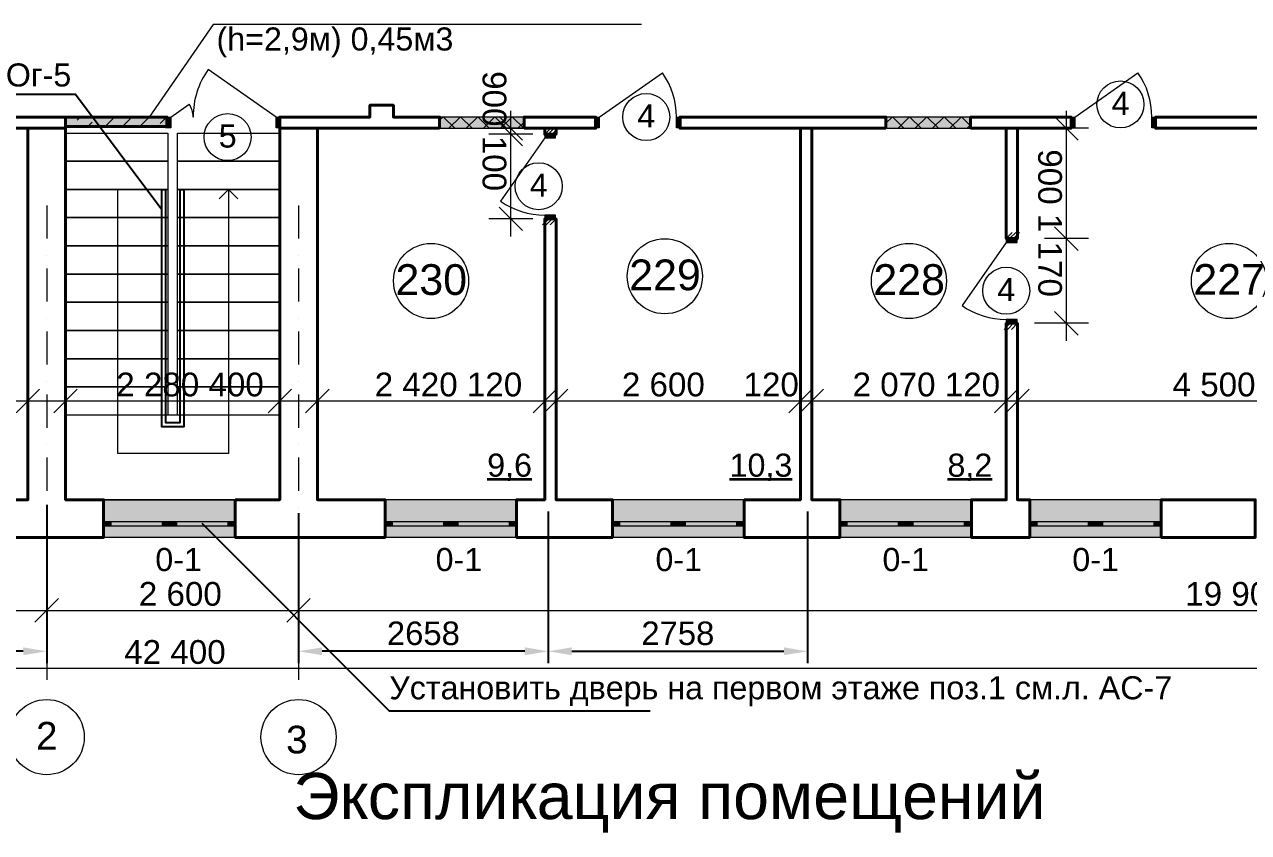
# Model space of a CAD drawing. Header units: millimetres. Extents: x 1372 to 666090, y 1285 to 31551.
# Drawn here: x 174953 to 187981, y 12656 to 21249 of the extents above; entities that cross this region are included whole.
import ezdxf

# ---------------------------------------------------------------- set-up
doc = ezdxf.new("R2010")
doc.units = ezdxf.units.MM
for name, color, linetype in [('!РАЗМЕРЫ СТЕН ДЛЯ РАСЧЕТА', 192, 'Continuous'), ('PDF _ar_note', 7, 'Continuous'), ('PDF _Аннотация - Общий', 7, 'Continuous'), ('PDF _Интерьер - Мебель', 7, 'Continuous'), ('PDF _Конструктив - Стены Несущие', 7, 'Continuous'), ('PDF _Размер - Общий', 7, 'Continuous'), ('PDF _Текст', 7, 'Continuous')]:
    doc.layers.add(name, color=color, linetype=linetype)
doc.layers.add('PDF _2D - Общий', color=7, linetype='Continuous', true_color=0x7e7e7e)
doc.styles.add('PDF Arial', font='arial.ttf')
doc.styles.get("Standard").update_dxf_attribs({"font": 'arial.ttf'})
doc.dimstyles.new('ISO-25', dxfattribs={"dimtxt": 2.5, "dimasz": 2.5, "dimexe": 1.25, "dimexo": 0.625, "dimtad": 1, "dimtxsty": 'Standard', "dimcen": 2.5, "dimadec": 0, "dimazin": 0, "dimtfac": 1, "dimtmove": 0, "dimatfit": 3, "dimfxl": 1, "dimarcsym": 0})

# ---------------------------------------------------------------- blocks, each defined once
blk = doc.blocks.new('*D13')
at = {"layer": '!РАЗМЕРЫ СТЕН ДЛЯ РАСЧЕТА', "color": 0, "lineweight": -2, "transparency": 16777216}
for p, q in [((180528, 16071), (180528, 14458)), ((183286, 16071), (183286, 14458)), ((180778, 14583), (183036, 14583))]:
    blk.add_line(p, q, dxfattribs=at)
at = {"layer": '!РАЗМЕРЫ СТЕН ДЛЯ РАСЧЕТА', "color": 0, "transparency": 16777216}
for points in [[(180778, 14625), (180778, 14542), (180528, 14583)], [(183036, 14625), (183036, 14542), (183286, 14583)]]:
    blk.add_solid(points, dxfattribs=at)
at = {"layer": 'Defpoints', "color": 0, "transparency": 16777216}
for p in [(180528, 16133), (183286, 16133), (183286, 14583)]:
    blk.add_point(p, dxfattribs=at)
at = {"layer": '!РАЗМЕРЫ СТЕН ДЛЯ РАСЧЕТА', "color": 0, "transparency": 16777216, "insert": (181907, 14773), "char_height": 250, "attachment_point": 5}
blk.add_mtext('2758', dxfattribs=at)
blk = doc.blocks.new('*D22')
at = {"layer": '!РАЗМЕРЫ СТЕН ДЛЯ РАСЧЕТА', "color": 0, "lineweight": -2, "transparency": 16777216}
for p, q in [((177870, 16052), (177870, 14458)), ((180528, 16071), (180528, 14458)), ((180278, 14583), (178120, 14583))]:
    blk.add_line(p, q, dxfattribs=at)
at = {"layer": '!РАЗМЕРЫ СТЕН ДЛЯ РАСЧЕТА', "color": 0, "transparency": 16777216}
for points in [[(178120, 14625), (178120, 14542), (177870, 14583)], [(180278, 14625), (180278, 14542), (180528, 14583)]]:
    blk.add_solid(points, dxfattribs=at)
at = {"layer": 'Defpoints', "color": 0, "transparency": 16777216}
for p in [(177870, 16114), (180528, 16133), (177870, 14583)]:
    blk.add_point(p, dxfattribs=at)
at = {"layer": '!РАЗМЕРЫ СТЕН ДЛЯ РАСЧЕТА', "color": 0, "transparency": 16777216, "insert": (179199, 14773), "char_height": 250, "attachment_point": 5}
blk.add_mtext('2658', dxfattribs=at)
blk = doc.blocks.new('*D14')
at = {"layer": '!РАЗМЕРЫ СТЕН ДЛЯ РАСЧЕТА', "color": 0, "lineweight": -2, "transparency": 16777216}
for p, q in [((172775, 16141), (172775, 14458)), ((175190, 16141), (175190, 14458)), ((174940, 14583), (173025, 14583))]:
    blk.add_line(p, q, dxfattribs=at)
at = {"layer": '!РАЗМЕРЫ СТЕН ДЛЯ РАСЧЕТА', "color": 0, "transparency": 16777216}
for points in [[(173025, 14625), (173025, 14542), (172775, 14583)], [(174940, 14625), (174940, 14542), (175190, 14583)]]:
    blk.add_solid(points, dxfattribs=at)
at = {"layer": 'Defpoints', "color": 0, "transparency": 16777216}
for p in [(172775, 16204), (175190, 16204), (172775, 14583)]:
    blk.add_point(p, dxfattribs=at)
at = {"layer": '!РАЗМЕРЫ СТЕН ДЛЯ РАСЧЕТА', "color": 0, "transparency": 16777216, "insert": (173982, 14773), "char_height": 250, "attachment_point": 5}
blk.add_mtext('2415', dxfattribs=at)

msp = doc.modelspace()

# ---------------------------------------------------------------- hatches: boundary and pattern name
at = {"layer": 'PDF _Конструктив - Стены Несущие', "true_color": 0xffffff, "transparency": 33554559}
for points in [[(175795.7, 15793.9), (175795.7, 15913.9), (175795.7, 15964), (175795.7, 16194.1), (177196.1, 16194.1), (177196.1, 15964), (177196.1, 15913.9), (177196.1, 15793.9)], [(178790.8, 15793.9), (178790.8, 15913.9), (178790.8, 15964), (178790.8, 16194.1), (180191.1, 16194.1), (180191.1, 15964), (180191.1, 15913.9), (180191.1, 15793.9)], [(181211.3, 15793.9), (181211.3, 15913.9), (181211.3, 15964), (181211.3, 16194.1), (182611.8, 16194.1), (182611.8, 15964), (182611.8, 15913.9), (182611.8, 15793.9)], [(183632, 15793.9), (183632, 15913.9), (183632, 15964), (183632, 16194.1), (185032.3, 16194.1), (185032.3, 15964), (185032.3, 15913.9), (185032.3, 15793.9)], [(185652.5, 15793.9), (185652.5, 15913.9), (185652.5, 15964), (185652.5, 16194.1), (187052.9, 16194.1), (187052.9, 15964), (187052.9, 15913.9), (187052.9, 15793.9)]]:
    msp.add_hatch(color=7, dxfattribs=at).paths.add_polyline_path(points)

# ---------------------------------------------------------------- linework, layer by layer
at = {"layer": 'PDF _2D - Общий', "color": 7, "lineweight": 20}
for points in [[(179370.9, 20230.1), (179405.9, 20265.1)], [(179533, 20145.1), (179412.9, 20265.1)], [(179469.9, 20145.1), (179589.9, 20265.1)], [(179716.9, 20145.1), (179596.8, 20265.1)], [(179653.7, 20145.1), (179773.7, 20265.1)], [(179900.7, 20145.1), (179780.7, 20265.1)], [(179837.6, 20145.1), (179957.6, 20265.1)], [(180084.6, 20145.1), (179964.6, 20265.1)], [(180021.5, 20145.1), (180141.6, 20265.1)], [(180268.6, 20145.1), (180148.6, 20265.1)], [(180205.4, 20145.1), (180271.1, 20210.8)], [(184122.1, 20200), (184187.3, 20265.1)], [(184314.3, 20145.1), (184194.2, 20265.1)], [(184251.1, 20145.1), (184371.1, 20265.1)], [(184498.1, 20145.1), (184378.1, 20265.1)], [(184435, 20145.1), (184555, 20265.1)], [(184682, 20145.1), (184562, 20265.1)], [(184618.8, 20145.1), (184738.9, 20265.1)], [(184866, 20145.1), (184745.8, 20265.1)], [(184802.8, 20145.1), (184922.8, 20265.1)], [(185022.3, 20172.6), (184929.8, 20265.1)], [(184130.3, 20145.1), (184122.1, 20153.3)], [(184986.7, 20145.1), (185022.3, 20180.8)]]:
    msp.add_lwpolyline(points, dxfattribs=at)
for points in [[(179370.9, 20265.1), (179370.9, 20145.1), (180271.1, 20145.1), (180271.1, 20265.1)], [(184122.1, 20265.1), (184122.1, 20145.1), (185022.3, 20145.1), (185022.3, 20265.1)]]:
    msp.add_lwpolyline(points, close=True, dxfattribs=at)
at = {"layer": 'PDF _2D - Общий', "color": 7, "lineweight": 35}
for points in [[(179878.3, 16412.1), (180068.1, 16412.1), (180164.1, 16412.1), (180353.9, 16412.1)], [(182458.5, 16412.1), (182838, 16412.1), (182934, 16412.1), (183123.8, 16412.1)], [(184777.2, 16412.1), (184967, 16412.1), (185063, 16412.1), (185252.8, 16412.1)]]:
    msp.add_lwpolyline(points, dxfattribs=at)
at = {"layer": 'PDF _2D - Общий', "color": 7, "lineweight": 0, "true_color": 0xffffff, "transparency": 33554559}
for points in [[(180271.1, 20265.1), (180271.1, 20145.1), (179370.9, 20265.1), (179370.9, 20145.1)], [(185022.3, 20265.1), (185022.3, 20145.1), (184122.1, 20265.1), (184122.1, 20145.1)]]:
    msp.add_solid(points, dxfattribs=at)
at = {"layer": 'PDF _ar_note', "lineweight": 0}
msp.add_lwpolyline([(181520.9, 21249.1), (176962.2, 21249.1), (176279.7, 20265.1)], dxfattribs=at)
at = {"layer": 'PDF _Аннотация - Общий', "lineweight": 20}
for points in [[(176480.1, 19794.9), (175389.9, 19794.9), (175389.9, 20095.1), (176480.1, 20095.1)], [(177670.4, 19794.9), (176580.2, 19794.9), (176580.2, 20095.1), (177670.4, 20095.1)], [(176480.1, 19494.9), (175389.9, 19494.9), (175389.9, 19794.9), (176480.1, 19794.9)], [(177670.4, 19494.9), (176580.2, 19494.9), (176580.2, 19794.9), (177670.4, 19794.9)], [(176480.1, 19194.9), (175389.9, 19194.9), (175389.9, 19494.9), (176480.1, 19494.9)], [(177670.4, 19194.9), (176580.2, 19194.9), (176580.2, 19494.9), (177670.4, 19494.9)], [(176480.1, 18894.7), (175389.9, 18894.7), (175389.9, 19194.9), (176480.1, 19194.9)], [(177670.4, 18894.7), (176580.2, 18894.7), (176580.2, 19194.9), (177670.4, 19194.9)], [(176480.1, 18594.7), (175389.9, 18594.7), (175389.9, 18894.7), (176480.1, 18894.7)], [(177670.4, 18594.7), (176580.2, 18594.7), (176580.2, 18894.7), (177670.4, 18894.7)], [(176480.1, 18294.6), (175389.9, 18294.6), (175389.9, 18594.7), (176480.1, 18594.7)], [(177670.4, 18294.6), (176580.2, 18294.6), (176580.2, 18594.7), (177670.4, 18594.7)], [(176480.1, 17994.6), (175389.9, 17994.6), (175389.9, 18294.6), (176480.1, 18294.6)], [(177670.4, 17994.6), (176580.2, 17994.6), (176580.2, 18294.6), (177670.4, 18294.6)], [(176480.1, 17694.4), (175389.9, 17694.4), (175389.9, 17994.6), (176480.1, 17994.6)], [(177670.4, 17694.4), (176580.2, 17694.4), (176580.2, 17994.6), (177670.4, 17994.6)], [(176480.1, 17394.4), (175389.9, 17394.4), (175389.9, 17694.4), (176480.1, 17694.4)], [(177670.4, 17394.4), (176580.2, 17394.4), (176580.2, 17694.4), (177670.4, 17694.4)], [(176480.1, 17094.3), (175389.9, 17094.3), (175389.9, 17394.4), (176480.1, 17394.4)], [(177670.4, 17094.3), (176580.2, 17094.3), (176580.2, 17394.4), (177670.4, 17394.4)], [(175389.9, 16194.1), (177670.4, 16194.1), (177670.4, 17094.3), (175389.9, 17094.3)]]:
    msp.add_lwpolyline(points, close=True, dxfattribs=at)
for points in [[(180491.1, 20082.6), (180555.5, 20146.9)], [(180527.5, 20082.6), (180591.9, 20146.9)], [(180569.6, 20082.6), (180634, 20146.9)], [(175389.9, 19194.9), (175389.9, 19494.9)], [(175389.9, 19494.9), (176480.1, 19494.9)], [(177125.3, 19494.9), (177125.3, 16688.3), (175946.8, 16688.3), (175946.8, 19494.9)], [(176480.1, 19494.9), (176480.1, 19194.9)], [(176580.2, 19194.9), (176580.2, 19494.9)], [(176580.2, 19494.9), (177670.4, 19494.9)], [(177025.3, 19394.9), (177125.3, 19494.9), (177225.3, 19394.9)], [(177670.4, 19494.9), (177670.4, 19194.9)], [(175189.8, 19325.3), (175189.8, 18972.4)], [(177870.5, 19325.3), (177870.5, 18972.4)], [(176480.1, 19194.9), (175389.9, 19194.9)], [(177670.4, 19194.9), (176580.2, 19194.9)], [(180468.4, 19118), (180532.8, 19182.3)], [(180504.8, 19118), (180569.1, 19182.3)], [(180546.9, 19118), (180611.3, 19182.3)], [(185402.4, 18971.8), (185466.8, 19036.1)], [(185438.8, 18971.8), (185503.1, 19036.1)], [(185480.9, 18971.8), (185545.3, 19036.1)], [(175189.8, 18796), (175189.8, 18796)], [(177870.5, 18796), (177870.5, 18796)], [(175189.8, 18654.9), (175189.8, 18302)], [(177870.5, 18654.9), (177870.5, 18302)], [(175189.8, 18125.5), (175189.8, 18125.5)], [(177870.5, 18125.5), (177870.5, 18125.5)], [(175189.8, 17984.4), (175189.8, 17631.5)], [(177870.5, 17984.4), (177870.5, 17631.5)], [(185379.6, 18007.2), (185443.9, 18071.5)], [(185415.9, 18007.2), (185480.3, 18071.5)], [(185458.1, 18007.2), (185522.4, 18071.5)], [(175189.8, 17455.1), (175189.8, 17455.1)], [(177870.5, 17455.1), (177870.5, 17455.1)], [(175189.8, 17313.9), (175189.8, 16961.1)], [(177870.5, 17313.9), (177870.5, 16961.1)], [(175189.8, 16784.7), (175189.8, 16784.7)], [(177870.5, 16784.7), (177870.5, 16784.7)], [(175189.8, 16643.4), (175189.8, 16290.7)], [(177870.5, 16643.4), (177870.5, 16290.7)], [(175189.8, 16114.2), (175189.8, 16114.2)], [(177870.5, 16114.2), (177870.5, 16114.2)], [(175189.8, 15973), (175189.8, 15620.1)], [(177870.5, 15973), (177870.5, 15620.1)], [(175189.8, 15443.8), (175189.8, 15443.8)], [(177870.5, 15443.8), (177870.5, 15443.8)], [(175189.8, 15302.6), (175189.8, 14949.7)], [(177870.5, 15302.6), (177870.5, 14949.7)], [(175189.8, 14773.2), (175189.8, 14773.2)], [(177870.5, 14773.2), (177870.5, 14773.2)], [(175189.8, 14632.1), (175189.8, 14279.2)], [(177870.5, 14632.1), (177870.5, 14279.2)], [(175189.8, 14102.8), (175189.8, 14102.8)], [(177870.5, 14102.8), (177870.5, 14102.8)]]:
    msp.add_lwpolyline(points, dxfattribs=at)
for centre in [(175189.8, 13670.6), (177870.5, 13670.6)]:
    msp.add_circle(centre, 400.1, dxfattribs=at)
at = {"layer": 'PDF _Интерьер - Мебель', "lineweight": 15}
for centre, radius in [((186618.5, 20398.6), 250), ((181570.8, 20265.1), 250), ((177115.5, 20052), 250), ((180426.2, 19528.7), 250.1), ((185402.4, 18418.4), 250.1)]:
    msp.add_circle(centre, radius, dxfattribs=at)
at = {"layer": 'PDF _Интерьер - Мебель', "lineweight": 20}
for centre, radius in [((179280.9, 18521.6), 399.7), ((181768.6, 18571.7), 399.7), ((184367.2, 18521.7), 399.6), ((187773.1, 18521.7), 399.6)]:
    msp.add_circle(centre, radius, dxfattribs=at)
at = {"layer": 'PDF _Конструктив - Стены Несущие', "color": 7, "lineweight": 0, "true_color": 0xffffff}
msp.add_lwpolyline([(176907.8, 20771.2, 0.1539041), (176748.2, 20265.1, 0.1538684), (176705.2, 20401.6)], format="xyb", dxfattribs=at)
at = {"layer": 'PDF _Конструктив - Стены Несущие', "lineweight": 20}
for points in [[(177630.4, 20265.1), (176907.8, 20771.2)], [(181071.3, 20265.1), (181743.2, 20735.6)], [(186132.6, 20265.1), (186804.5, 20735.6)], [(176510.2, 20265.1), (176705.2, 20401.6)], [(180491.1, 20042.6), (180020.8, 19370.6)], [(185402.4, 18931.8), (184932, 18260)], [(177196.1, 16194.1), (175795.7, 16194.1)], [(180191.1, 16194.1), (178790.8, 16194.1)], [(182611.8, 16194.1), (181211.3, 16194.1)], [(185032.3, 16194.1), (183632, 16194.1)], [(187052.9, 16194.1), (185652.5, 16194.1)], [(175795.7, 15964), (175870.7, 15964), (175870.7, 15913.9), (175795.7, 15913.9)], [(175870.7, 15964), (176420.9, 15964)], [(176420.9, 15913.9), (175870.7, 15913.9)], [(176570.9, 15964), (177121.1, 15964)], [(177121.1, 15913.9), (176570.9, 15913.9)], [(177196.1, 15913.9), (177121.1, 15913.9), (177121.1, 15964), (177196.1, 15964)], [(178790.8, 15964), (178865.7, 15964), (178865.7, 15913.9), (178790.8, 15913.9)], [(178865.7, 15964), (179415.9, 15964)], [(179415.9, 15913.9), (178865.7, 15913.9)], [(179565.9, 15964), (180116.1, 15964)], [(180116.1, 15913.9), (179565.9, 15913.9)], [(180191.1, 15913.9), (180116.1, 15913.9), (180116.1, 15964), (180191.1, 15964)], [(181211.3, 15964), (181286.4, 15964), (181286.4, 15913.9), (181211.3, 15913.9)], [(181286.4, 15964), (181836.5, 15964)], [(181836.5, 15913.9), (181286.4, 15913.9)], [(181986.5, 15964), (182536.7, 15964)], [(182536.7, 15913.9), (181986.5, 15913.9)], [(182611.8, 15913.9), (182536.7, 15913.9), (182536.7, 15964), (182611.8, 15964)], [(183632, 15964), (183707, 15964), (183707, 15913.9), (183632, 15913.9)], [(183707, 15964), (184257.2, 15964)], [(184257.2, 15913.9), (183707, 15913.9)], [(184407.2, 15964), (184957.3, 15964)], [(184957.3, 15913.9), (184407.2, 15913.9)], [(185032.3, 15913.9), (184957.3, 15913.9), (184957.3, 15964), (185032.3, 15964)], [(185652.5, 15964), (185727.5, 15964), (185727.5, 15913.9), (185652.5, 15913.9)], [(185727.5, 15964), (186277.7, 15964)], [(186277.7, 15913.9), (185727.5, 15913.9)], [(186427.7, 15964), (186977.8, 15964)], [(186977.8, 15913.9), (186427.7, 15913.9)], [(187052.9, 15913.9), (186977.8, 15913.9), (186977.8, 15964), (187052.9, 15964)], [(177196.1, 15793.9), (175795.7, 15793.9)], [(180191.1, 15793.9), (178790.8, 15793.9)], [(182611.8, 15793.9), (181211.3, 15793.9)], [(185032.3, 15793.9), (183632, 15793.9)], [(187052.9, 15793.9), (185652.5, 15793.9)]]:
    msp.add_lwpolyline(points, dxfattribs=at)
at = {"layer": 'PDF _Конструктив - Стены Несущие', "lineweight": 25}
for points in [[(176414.6, 19276.4), (175495.3, 20505), (174715.1, 20505)], [(176839.6, 15944.7), (178835.8, 13948.7), (181614.5, 13948.7)]]:
    msp.add_lwpolyline(points, dxfattribs=at)
at = {"layer": 'PDF _Конструктив - Стены Несущие', "lineweight": 40}
for points in [[(174089.5, 20265.1), (174089.5, 20145.1), (175389.9, 20145.1), (175389.9, 20265.1), (174669.7, 20265.1), (174669.7, 20390.1), (174419.6, 20390.1), (174419.6, 20265.1)], [(179370.9, 20145.1), (179370.9, 20265.1), (178880.8, 20265.1), (178880.8, 20390.1), (178630.7, 20390.1), (178630.7, 20265.1), (177670.4, 20265.1), (177670.4, 20150.1), (177670.4, 20145.1)], [(175389.9, 20165.1), (176470.1, 20165.1), (176470.1, 20265.1), (175389.9, 20265.1)], [(180271.1, 20145.1), (180271.1, 20265.1), (181031.3, 20265.1), (181031.3, 20150.1), (181031.3, 20145.1)], [(184122.1, 20145.1), (184122.1, 20265.1), (181931.6, 20265.1), (181931.6, 20150.1), (181931.6, 20145.1)], [(185022.3, 20145.1), (185022.3, 20265.1), (186092.6, 20265.1), (186092.6, 20150.1), (186092.6, 20145.1)], [(191994.1, 20145.1), (191994.1, 20150.1), (191994.1, 20265.1), (186992.9, 20265.1), (186992.9, 20150.1), (186992.9, 20145.1)], [(174449.6, 16194.1), (174449.6, 15964), (174449.6, 15913.9), (174449.6, 15793.9), (175795.7, 15793.9), (175795.7, 15913.9), (175795.7, 15964), (175795.7, 16194.1), (175389.9, 16194.1), (175389.9, 20145.1), (174989.8, 20145.1), (174989.8, 16194.1)], [(177196.1, 16194.1), (177196.1, 15964), (177196.1, 15913.9), (177196.1, 15793.9), (178790.8, 15793.9), (178790.8, 15913.9), (178790.8, 15964), (178790.8, 16194.1), (178070.5, 16194.1), (178070.5, 20145.1), (177670.4, 20145.1), (177670.4, 16194.1)], [(180491.1, 20145.1), (180491.1, 20082.6), (180606.2, 20082.6), (180611.3, 20082.6), (180611.3, 20145.1)], [(182611.8, 16194.1), (182611.8, 15964), (182611.8, 15913.9), (182611.8, 15793.9), (183632, 15793.9), (183632, 15913.9), (183632, 15964), (183632, 16194.1), (183331.9, 16194.1), (183331.9, 20145.1), (183211.9, 20145.1), (183211.9, 16194.1)], [(185402.4, 20145.1), (185402.4, 18971.8), (185517.5, 18971.8), (185522.4, 18971.8), (185522.4, 20145.1)], [(180191.1, 15964), (180191.1, 15913.9), (180191.1, 15793.9), (181211.3, 15793.9), (181211.3, 15913.9), (181211.3, 15964), (181211.3, 16194.1), (180611.3, 16194.1), (180611.3, 19182.3), (180606.2, 19182.3), (180491.1, 19182.3), (180491.1, 16194.1), (180191.1, 16194.1)], [(185032.3, 15964), (185032.3, 15913.9), (185032.3, 15793.9), (185652.5, 15793.9), (185652.5, 15913.9), (185652.5, 15964), (185652.5, 16194.1), (185522.4, 16194.1), (185522.4, 18071.5), (185517.5, 18071.5), (185402.4, 18071.5), (185402.4, 16194.1), (185032.3, 16194.1)], [(188053.1, 15913.9), (188053.1, 15793.9), (187052.9, 15793.9), (187052.9, 15913.9), (187052.9, 15964), (187052.9, 16194.1), (188053.1, 16194.1), (188053.1, 15964)]]:
    msp.add_lwpolyline(points, close=True, dxfattribs=at)
at = {"layer": 'PDF _Конструктив - Стены Несущие', "lineweight": 5}
for points in [[(175512.3, 20233.2), (175544.2, 20265.1)], [(175628, 20165.1), (175675, 20212)], [(175811.9, 20165.1), (175908.4, 20261.5)], [(175995.8, 20165.1), (176095.8, 20265.1)], [(176179.7, 20165.1), (176279.7, 20265.1)], [(176396.4, 20197.8), (176463.6, 20265.1)]]:
    msp.add_lwpolyline(points, dxfattribs=at)
at = {"layer": 'PDF _Конструктив - Стены Несущие', "lineweight": 40}
for points in [[(176470.1, 20150.1), (176470.1, 20265.1), (176470.1, 20150.1), (176470.1, 20145.1)], [(177670.4, 20265.1), (177670.4, 20150.1)], [(181031.3, 20265.1), (181031.3, 20150.1)], [(181931.6, 20265.1), (181931.6, 20150.1)], [(186092.6, 20265.1), (186092.6, 20150.1)], [(186992.9, 20265.1), (186992.9, 20150.1)], [(180491.1, 20082.6), (180606.2, 20082.6)], [(180491.1, 19182.3), (180606.2, 19182.3)], [(185402.4, 18971.8), (185517.5, 18971.8)], [(185402.4, 18071.5), (185517.5, 18071.5)], [(175795.7, 15913.9), (175795.7, 15964)], [(177196.1, 15913.9), (177196.1, 15964)], [(178790.8, 15913.9), (178790.8, 15964)], [(180191.1, 15913.9), (180191.1, 15964)], [(181211.3, 15913.9), (181211.3, 15964)], [(182611.8, 15913.9), (182611.8, 15964)], [(183632, 15913.9), (183632, 15964)], [(185032.3, 15913.9), (185032.3, 15964)], [(185652.5, 15913.9), (185652.5, 15964)], [(187052.9, 15913.9), (187052.9, 15964)]]:
    msp.add_lwpolyline(points, dxfattribs=at)
at = {"layer": 'PDF _Конструктив - Стены Несущие', "lineweight": 20}
for points in [[(176470.1, 20265.1), (176510.2, 20265.1), (176510.2, 20150.1), (176470.1, 20150.1)], [(177670.4, 20150.1), (177630.4, 20150.1), (177630.4, 20265.1), (177670.4, 20265.1)], [(181031.3, 20265.1), (181071.3, 20265.1), (181071.3, 20150.1), (181031.3, 20150.1)], [(181931.6, 20150.1), (181891.6, 20150.1), (181891.6, 20265.1), (181931.6, 20265.1)], [(186092.6, 20265.1), (186132.6, 20265.1), (186132.6, 20150.1), (186092.6, 20150.1)], [(186992.9, 20150.1), (186952.9, 20150.1), (186952.9, 20265.1), (186992.9, 20265.1)], [(180491.1, 20082.6), (180491.1, 20042.6), (180606.2, 20042.6), (180606.2, 20082.6)], [(180606.2, 19182.3), (180606.2, 19222.3), (180491.1, 19222.3), (180491.1, 19182.3)], [(185402.4, 18971.8), (185402.4, 18931.8), (185517.5, 18931.8), (185517.5, 18971.8)], [(185517.5, 18071.5), (185517.5, 18111.5), (185402.4, 18111.5), (185402.4, 18071.5)], [(176495.9, 15964), (176570.9, 15964), (176570.9, 15913.9), (176495.9, 15913.9), (176420.9, 15913.9), (176420.9, 15964)], [(179490.9, 15964), (179565.9, 15964), (179565.9, 15913.9), (179490.9, 15913.9), (179415.9, 15913.9), (179415.9, 15964)], [(181911.6, 15964), (181986.5, 15964), (181986.5, 15913.9), (181911.6, 15913.9), (181836.5, 15913.9), (181836.5, 15964)], [(184332.1, 15964), (184407.2, 15964), (184407.2, 15913.9), (184332.1, 15913.9), (184257.2, 15913.9), (184257.2, 15964)], [(186352.7, 15964), (186427.7, 15964), (186427.7, 15913.9), (186352.7, 15913.9), (186277.7, 15913.9), (186277.7, 15964)]]:
    msp.add_lwpolyline(points, close=True, dxfattribs=at)
at = {"layer": 'PDF _Конструктив - Стены Несущие', "lineweight": 25}
msp.add_lwpolyline([(176454.6, 16972), (176414.6, 16972), (176414.6, 19494.9), (176454.6, 19494.9), (176454.6, 17016.1), (176608.8, 17016.1), (176608.8, 19494.9), (176648.8, 19494.9), (176648.8, 16972)], close=True, dxfattribs=at)
at = {"layer": 'PDF _Конструктив - Стены Несущие', "color": 7, "lineweight": 0, "true_color": 0xffffff}
for centre, radius, start, end in [((181070.7, 20265), 820.8, 0.00909, 34.98316), ((186132, 20265), 820.8, 0.00909, 34.98316), ((180491.2, 20042.6), 820.3, 235.00478, 269.99592), ((185402.4, 18931.2), 819.6, 234.97824, 270.00007)]:
    msp.add_arc(centre, radius, start, end, dxfattribs=at)
at = {"layer": 'PDF _Конструктив - Стены Несущие', "color": 7, "lineweight": 0, "true_color": 0xffffff, "transparency": 33554559}
for points in [[(175389.9, 20165.1), (175389.9, 20265.1), (176470.1, 20165.1), (176470.1, 20265.1)], [(176470.1, 20265.1), (176510.2, 20265.1), (176470.1, 20150.1), (176510.2, 20150.1)], [(177670.4, 20150.1), (177630.4, 20150.1), (177670.4, 20265.1), (177630.4, 20265.1)], [(181031.3, 20265.1), (181071.3, 20265.1), (181031.3, 20150.1), (181071.3, 20150.1)], [(181931.6, 20150.1), (181891.6, 20150.1), (181931.6, 20265.1), (181891.6, 20265.1)], [(186092.6, 20265.1), (186132.6, 20265.1), (186092.6, 20150.1), (186132.6, 20150.1)], [(186992.9, 20150.1), (186952.9, 20150.1), (186992.9, 20265.1), (186952.9, 20265.1)], [(180491.1, 20082.6), (180606.2, 20082.6), (180491.1, 20042.6), (180606.2, 20042.6)], [(180606.2, 19182.3), (180491.1, 19182.3), (180606.2, 19222.3), (180491.1, 19222.3)], [(185402.4, 18971.8), (185517.5, 18971.8), (185402.4, 18931.8), (185517.5, 18931.8)], [(185517.5, 18071.5), (185402.4, 18071.5), (185517.5, 18111.5), (185402.4, 18111.5)], [(175795.7, 15964), (175870.7, 15964), (175795.7, 15913.9), (175870.7, 15913.9)], [(176420.9, 15913.9), (175870.7, 15913.9), (176420.9, 15964), (175870.7, 15964)], [(176495.9, 15913.9), (176420.9, 15913.9), (176495.9, 15964), (176420.9, 15964)], [(176495.9, 15964), (176570.9, 15964), (176495.9, 15913.9), (176570.9, 15913.9)], [(177121.1, 15913.9), (176570.9, 15913.9), (177121.1, 15964), (176570.9, 15964)], [(177196.1, 15913.9), (177121.1, 15913.9), (177196.1, 15964), (177121.1, 15964)], [(178790.8, 15964), (178865.7, 15964), (178790.8, 15913.9), (178865.7, 15913.9)], [(179415.9, 15913.9), (178865.7, 15913.9), (179415.9, 15964), (178865.7, 15964)], [(179490.9, 15913.9), (179415.9, 15913.9), (179490.9, 15964), (179415.9, 15964)], [(179490.9, 15964), (179565.9, 15964), (179490.9, 15913.9), (179565.9, 15913.9)], [(180116.1, 15913.9), (179565.9, 15913.9), (180116.1, 15964), (179565.9, 15964)], [(180191.1, 15913.9), (180116.1, 15913.9), (180191.1, 15964), (180116.1, 15964)], [(181211.3, 15964), (181286.4, 15964), (181211.3, 15913.9), (181286.4, 15913.9)], [(181836.5, 15913.9), (181286.4, 15913.9), (181836.5, 15964), (181286.4, 15964)], [(181911.6, 15913.9), (181836.5, 15913.9), (181911.6, 15964), (181836.5, 15964)], [(181911.6, 15964), (181986.5, 15964), (181911.6, 15913.9), (181986.5, 15913.9)], [(182536.7, 15913.9), (181986.5, 15913.9), (182536.7, 15964), (181986.5, 15964)], [(182611.8, 15913.9), (182536.7, 15913.9), (182611.8, 15964), (182536.7, 15964)], [(183632, 15964), (183707, 15964), (183632, 15913.9), (183707, 15913.9)], [(184257.2, 15913.9), (183707, 15913.9), (184257.2, 15964), (183707, 15964)], [(184332.1, 15913.9), (184257.2, 15913.9), (184332.1, 15964), (184257.2, 15964)], [(184332.1, 15964), (184407.2, 15964), (184332.1, 15913.9), (184407.2, 15913.9)], [(184957.3, 15913.9), (184407.2, 15913.9), (184957.3, 15964), (184407.2, 15964)], [(185032.3, 15913.9), (184957.3, 15913.9), (185032.3, 15964), (184957.3, 15964)], [(185652.5, 15964), (185727.5, 15964), (185652.5, 15913.9), (185727.5, 15913.9)], [(186277.7, 15913.9), (185727.5, 15913.9), (186277.7, 15964), (185727.5, 15964)], [(186352.7, 15913.9), (186277.7, 15913.9), (186352.7, 15964), (186277.7, 15964)], [(186352.7, 15964), (186427.7, 15964), (186352.7, 15913.9), (186427.7, 15913.9)], [(186977.8, 15913.9), (186427.7, 15913.9), (186977.8, 15964), (186427.7, 15964)], [(187052.9, 15913.9), (186977.8, 15913.9), (187052.9, 15964), (186977.8, 15964)]]:
    msp.add_solid(points, dxfattribs=at)
at = {"layer": 'PDF _Размер - Общий', "lineweight": 5}
for points in [[(180129, 18994.8), (180129, 19182.3), (180129, 20082.6), (180129, 20145.1), (180129, 20332.6)], [(186042.6, 17884), (186042.6, 18071.5), (186042.6, 18971.8), (186042.6, 20145.1), (186042.6, 20332.6)], [(180003.9, 20270.1), (180253.9, 20020)], [(180253.9, 19957.5), (180003.9, 20207.6)], [(186167.7, 20020), (185917.6, 20270.1)], [(180363.3, 20145.1), (179894.5, 20145.1)], [(180363.3, 20082.6), (179894.5, 20082.6)], [(186277.1, 20145.1), (185808.2, 20145.1)], [(180003.9, 19307.4), (180253.9, 19057.3)], [(180363.3, 19182.3), (179894.5, 19182.3)], [(185917.6, 19096.9), (186167.7, 18846.8)], [(186277.1, 18971.8), (185808.2, 18971.8)], [(185917.6, 18196.6), (186167.7, 17946.6)], [(186277.1, 18071.5), (185702.6, 18071.5)]]:
    msp.add_lwpolyline(points, dxfattribs=at)
at = {"layer": 'PDF _Размер - Общий', "lineweight": 20}
for points in [[(174989.8, 17010.8), (174989.8, 17479.6)], [(175389.9, 17010.8), (175389.9, 17479.6)], [(177670.4, 17010.8), (177670.4, 17479.6)], [(178070.5, 17010.8), (178070.5, 17479.6)], [(180491.1, 17010.8), (180491.1, 17479.6)], [(180611.3, 17010.8), (180611.3, 17479.6)], [(183211.9, 17010.8), (183211.9, 17479.6)], [(183331.9, 17010.8), (183331.9, 17479.6)], [(185402.4, 17010.8), (185402.4, 17479.6)], [(185522.4, 17010.8), (185522.4, 17479.6)], [(175114.8, 17370.2), (174864.7, 17120.2)], [(175514.9, 17370.2), (175264.8, 17120.2)], [(177795.5, 17370.2), (177545.4, 17120.2)], [(178195.6, 17370.2), (177945.5, 17120.2)], [(180366.2, 17120.2), (180616.2, 17370.2)], [(180736.2, 17370.2), (180486.2, 17120.2)], [(183086.9, 17120.2), (183336.9, 17370.2)], [(183457, 17370.2), (183206.9, 17120.2)], [(185277.4, 17120.2), (185527.5, 17370.2)], [(185647.5, 17370.2), (185397.5, 17120.2)], [(170862.9, 17245.2), (172729.2, 17245.2), (172849.2, 17245.2), (174989.8, 17245.2), (175389.9, 17245.2), (177670.4, 17245.2), (178070.5, 17245.2), (180491.1, 17245.2), (180611.3, 17245.2), (183211.9, 17245.2), (183331.9, 17245.2), (185402.4, 17245.2), (185522.4, 17245.2), (190023.6, 17245.2), (190143.7, 17245.2), (194474.7, 17245.2), (194594.8, 17245.2), (195895.2, 17245.2), (195995.2, 17245.2), (197225.5, 17245.2), (197625.5, 17245.2), (197813.1, 17245.2)], [(175189.8, 14784.2), (175189.8, 15253)], [(177870.5, 14784.2), (177870.5, 15253)], [(175314.8, 15143.6), (175064.8, 14893.6)], [(177995.5, 15143.6), (177745.5, 14893.6)], [(170862.9, 15018.5), (175189.8, 15018.5), (177870.5, 15018.5), (197625.5, 15018.5), (197813.1, 15018.5)], [(197813.1, 14400.6), (197625.5, 14400.6), (170862.9, 14400.6)]]:
    msp.add_lwpolyline(points, dxfattribs=at)

# ---------------------------------------------------------------- texts
at = {"layer": 'PDF _Текст', "attachment_point": 7, "style": 'PDF Arial'}
for s, insert, char_height in [('(h=2,9м) 0,45м3', (176997.1, 20898.4), 245.487), ('Ог-5', (174754.5, 20586.3), 245.49), ('4', (186523.6, 20287.8), 245.5), ('4', (181475.9, 20154.4), 245.5), ('5', (177020.6, 19936.8), 245.5), ('4', (180331.3, 19418), 245.5), ('230', (178901.7, 18368.2), 326.99), ('229', (181389.5, 18418.2), 326.99), ('228', (183988, 18368.2), 326.99), ('227', (187393.9, 18374.2), 326.99), ('4', (185307.6, 18307.7), 245.5), ('2 280 400', (175930, 17290.6), 252.71), ('2 420 120', (178680.7, 17290.6), 252.71), ('2 600', (181311.4, 17290.6), 252.71), ('120', (182606.7, 17290.6), 252.71), ('2 070 120', (183767, 17290.6), 252.71), ('4 500', (187172.9, 17290.6), 252.71), ('9,6', (179878.3, 16394.2), 245.49), ('10,3', (182458.5, 16394.2), 245.49), ('8,2', (184777.2, 16394.2), 245.49), ('0-1', (176345.8, 15432.8), 245.49), ('0-1', (179329, 15432.8), 245.49), ('0-1', (181669.2, 15432.8), 245.49), ('0-1', (184085.2, 15432.8), 245.49), ('0-1', (186105.8, 15432.8), 245.49), ('2 600', (176170.1, 15064), 252.71), ('19 900', (187307.9, 15064), 252.71), ('42 400', (176015, 14446), 252.71), ('Установить дверь на первом этаже поз.1 см.л. АС-7', (178835.8, 13998.4), 245.487), ('2', (175075.9, 13537.7), 294.6), ('3', (177737.7, 13493.1), 294.6), ('Экспликация помещений', (177814.6, 12656), 490.974)]:
    msp.add_mtext(s, dxfattribs=dict(at, insert=insert, char_height=char_height))
at = {"layer": 'PDF _Текст', "char_height": 252.71, "attachment_point": 7, "rotation": 270, "style": 'PDF Arial'}
for s, insert in [('900 100', (179825.5, 20753.6)), ('900 1 170', (185739.2, 19922))]:
    msp.add_mtext(s, dxfattribs=dict(at, insert=insert))

# ---------------------------------------------------------------- dimensions: what is measured, and where the dimension line sits
at = {"layer": '!РАЗМЕРЫ СТЕН ДЛЯ РАСЧЕТА'}
for base, p1, p2, picture, middle in [((172774.9, 14583.2), (175189.8, 16203.8), (172774.9, 16203.8), '*D14', (173982.3, 14773.3)), ((177870.5, 14583.2), (180528.1, 16133.3), (177870.5, 16114.2), '*D22', (179199.3, 14773.3)), ((183286.5, 14583.2), (180528.1, 16133.3), (183286.5, 16133.3), '*D13', (181907.3, 14773.3))]:
    dim = msp.add_linear_dim(base=base, p1=p1, p2=p2, dimstyle='ISO-25', override={"dimscale": 100, "dimdec": 0}, dxfattribs=at)
    dim.commit()
    dim.dimension.update_dxf_attribs({"geometry": picture, "text_midpoint": middle})

doc.saveas('drawing.dxf')
